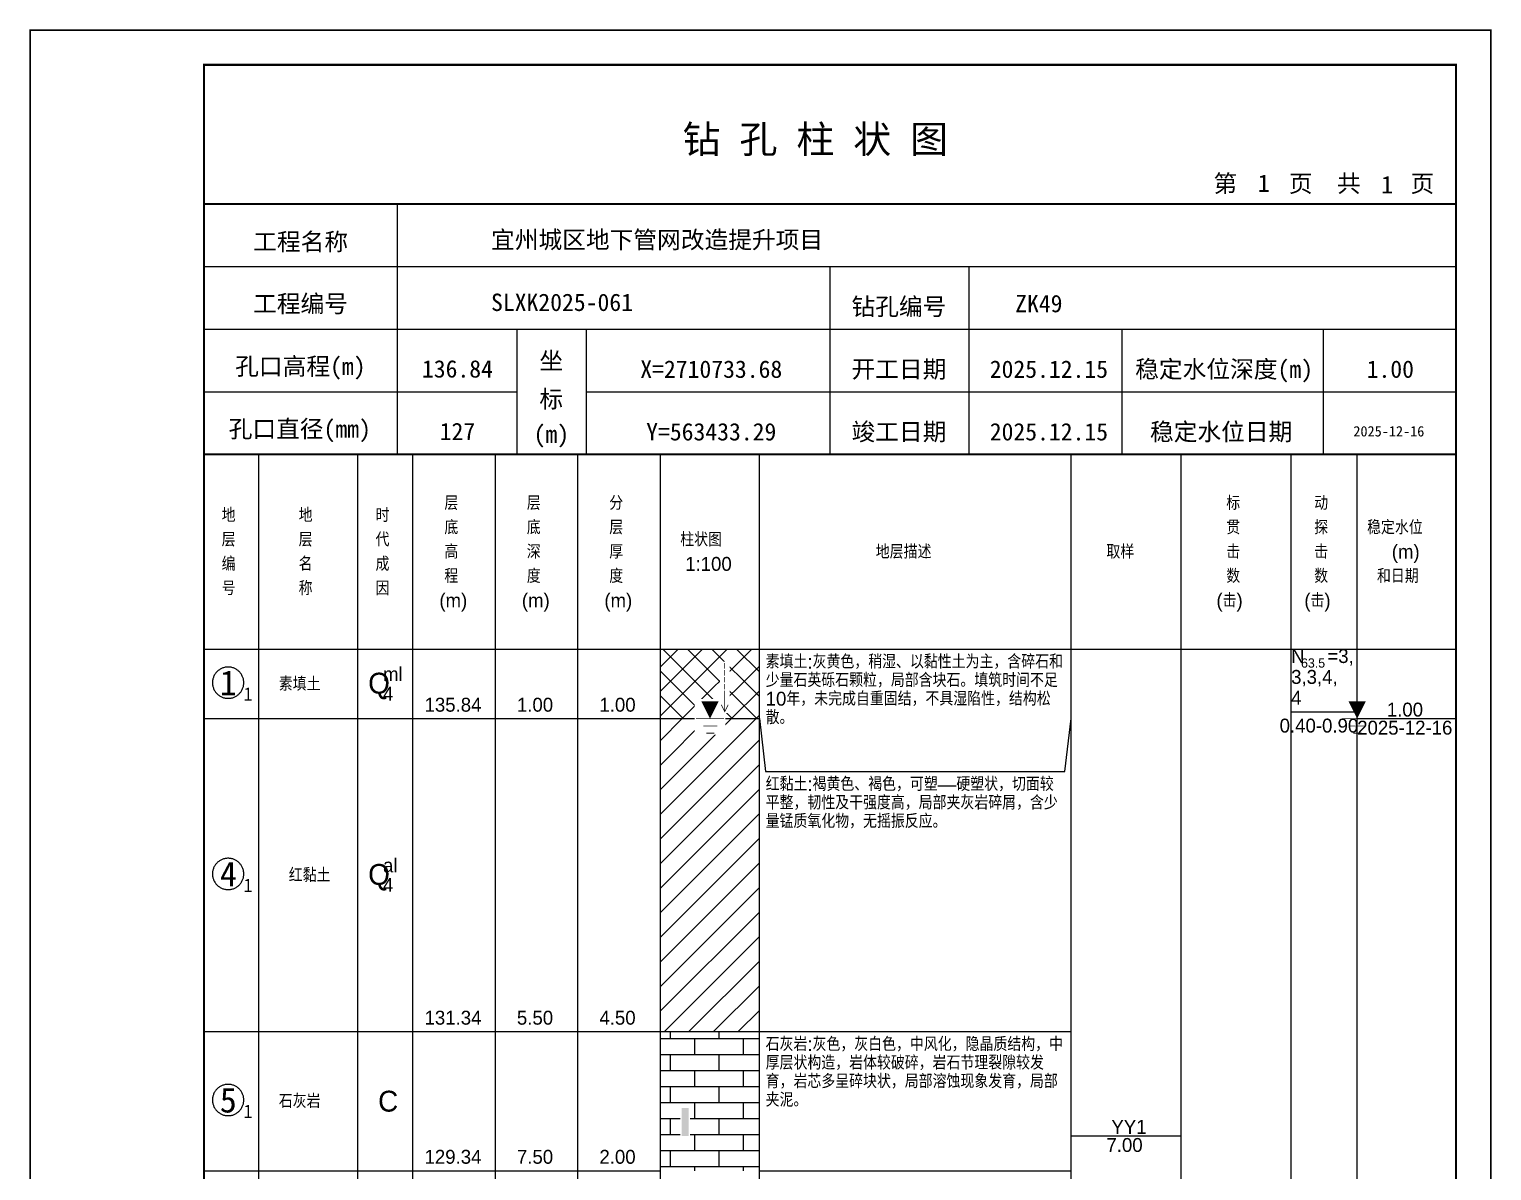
# Model space of a CAD drawing. Header units: millimetres. Extents: x 12489 to 89920, y 4630 to 4927.
# Drawn here: x 49009.3 to 49219.6, y 4762.7 to 4926.8 of the extents above; entities that cross this region are included whole.
import ezdxf
from ezdxf.enums import TextEntityAlignment as Align

# ---------------------------------------------------------------- set-up
doc = ezdxf.new("R2010")
doc.units = ezdxf.units.MM
doc.layers.add('ZZT_TC', color=7, linetype='Continuous')
doc.styles.add('成果图图块', font='', dxfattribs={"height": 2.5})
doc.styles.add('成果图模板', font='')
doc.styles.add('成果图模板标题', font='simhei.ttf')
doc.styles.add('成果图表体', font='Comfont.shx', dxfattribs={"height": 2, "bigfont": 'Hztxt12a.shx'})
doc.styles.get('成果图图块').set_extended_font_data('FangSong_GB2312')
doc.styles.get('成果图模板').set_extended_font_data('FangSong_GB2312')

# ---------------------------------------------------------------- blocks, each defined once
blk = doc.blocks.new('DCBH-1-1-1310', base_point=(0.3, -0.11))
at = {"layer": 'ZZT_TC', "color": 7}
blk.add_polyline3d([(-0.19, 2.31, 0), (-0.3, 2.31, 0), (-0.41, 2.3, 0), (-0.52, 2.29, 0), (-0.63, 2.27, 0), (-0.73, 2.24, 0), (-0.84, 2.21, 0), (-0.95, 2.18, 0), (-1.05, 2.14, 0), (-1.15, 2.09, 0), (-1.25, 2.04, 0), (-1.35, 1.99, 0), (-1.44, 1.93, 0), (-1.53, 1.87, 0), (-1.62, 1.8, 0), (-1.7, 1.73, 0), (-1.78, 1.65, 0), (-1.86, 1.57, 0), (-1.93, 1.49, 0), (-2, 1.4, 0), (-2.06, 1.31, 0), (-2.12, 1.22, 0), (-2.17, 1.12, 0), (-2.22, 1.02, 0), (-2.27, 0.92, 0), (-2.31, 0.82, 0), (-2.34, 0.71, 0), (-2.37, 0.61, 0), (-2.4, 0.5, 0), (-2.41, 0.39, 0), (-2.43, 0.28, 0), (-2.44, 0.17, 0), (-2.44, 0.06, 0), (-2.44, -0.05, 0), (-2.43, -0.16, 0), (-2.41, -0.27, 0), (-2.4, -0.38, 0), (-2.37, -0.49, 0), (-2.34, -0.6, 0), (-2.31, -0.7, 0), (-2.27, -0.8, 0), (-2.22, -0.9, 0), (-2.17, -1, 0), (-2.12, -1.1, 0), (-2.06, -1.19, 0), (-2, -1.28, 0), (-1.93, -1.37, 0), (-1.86, -1.45, 0), (-1.78, -1.53, 0), (-1.7, -1.61, 0), (-1.62, -1.68, 0), (-1.53, -1.75, 0), (-1.44, -1.81, 0), (-1.35, -1.87, 0), (-1.25, -1.93, 0), (-1.15, -1.98, 0), (-1.05, -2.02, 0), (-0.95, -2.06, 0), (-0.84, -2.1, 0), (-0.73, -2.13, 0), (-0.63, -2.15, 0), (-0.52, -2.17, 0), (-0.41, -2.18, 0), (-0.3, -2.19, 0), (-0.19, -2.19, 0), (-0.08, -2.19, 0), (0.03, -2.18, 0), (0.14, -2.17, 0), (0.25, -2.15, 0), (0.36, -2.13, 0), (0.47, -2.1, 0), (0.57, -2.06, 0), (0.67, -2.02, 0), (0.77, -1.98, 0), (0.87, -1.93, 0), (0.97, -1.87, 0), (1.06, -1.81, 0), (1.15, -1.75, 0), (1.24, -1.68, 0), (1.32, -1.61, 0), (1.4, -1.53, 0), (1.48, -1.45, 0), (1.55, -1.37, 0), (1.62, -1.28, 0), (1.68, -1.19, 0), (1.74, -1.1, 0), (1.8, -1, 0), (1.85, -0.9, 0), (1.89, -0.8, 0), (1.93, -0.7, 0), (1.97, -0.6, 0), (2, -0.49, 0), (2.02, -0.38, 0), (2.04, -0.27, 0), (2.05, -0.16, 0), (2.06, -0.05, 0), (2.06, 0.06, 0), (2.06, 0.17, 0), (2.05, 0.28, 0), (2.04, 0.39, 0), (2.02, 0.5, 0), (2, 0.61, 0), (1.97, 0.71, 0), (1.93, 0.82, 0), (1.89, 0.92, 0), (1.85, 1.02, 0), (1.8, 1.12, 0), (1.74, 1.22, 0), (1.68, 1.31, 0), (1.62, 1.4, 0), (1.55, 1.49, 0), (1.48, 1.57, 0), (1.4, 1.65, 0), (1.32, 1.73, 0), (1.24, 1.8, 0), (1.15, 1.87, 0), (1.06, 1.93, 0), (0.97, 1.99, 0), (0.87, 2.04, 0), (0.77, 2.09, 0), (0.67, 2.14, 0), (0.57, 2.18, 0), (0.47, 2.21, 0), (0.36, 2.24, 0), (0.25, 2.27, 0), (0.14, 2.29, 0), (0.03, 2.3, 0), (-0.08, 2.31, 0), (-0.19, 2.31, 0)], dxfattribs=at)
at = {"style": '成果图图块'}
blk.add_text('1', height=3.57, dxfattribs=at).set_placement((-0.16, -1.74), align=Align.CENTER)
blk.add_text('1', height=1.91, dxfattribs=at).set_placement((2.03, -2.53))
blk = doc.blocks.new('DCBH-1-1-1311', base_point=(0.3, -0.11))
at = {"layer": 'ZZT_TC', "color": 7}
blk.add_polyline3d([(-0.19, 2.31, 0), (-0.3, 2.31, 0), (-0.41, 2.3, 0), (-0.52, 2.29, 0), (-0.63, 2.27, 0), (-0.73, 2.24, 0), (-0.84, 2.21, 0), (-0.95, 2.18, 0), (-1.05, 2.14, 0), (-1.15, 2.09, 0), (-1.25, 2.04, 0), (-1.35, 1.99, 0), (-1.44, 1.93, 0), (-1.53, 1.87, 0), (-1.62, 1.8, 0), (-1.7, 1.73, 0), (-1.78, 1.65, 0), (-1.86, 1.57, 0), (-1.93, 1.49, 0), (-2, 1.4, 0), (-2.06, 1.31, 0), (-2.12, 1.22, 0), (-2.17, 1.12, 0), (-2.22, 1.02, 0), (-2.27, 0.92, 0), (-2.31, 0.82, 0), (-2.34, 0.71, 0), (-2.37, 0.61, 0), (-2.4, 0.5, 0), (-2.41, 0.39, 0), (-2.43, 0.28, 0), (-2.44, 0.17, 0), (-2.44, 0.06, 0), (-2.44, -0.05, 0), (-2.43, -0.16, 0), (-2.41, -0.27, 0), (-2.4, -0.38, 0), (-2.37, -0.49, 0), (-2.34, -0.6, 0), (-2.31, -0.7, 0), (-2.27, -0.8, 0), (-2.22, -0.9, 0), (-2.17, -1, 0), (-2.12, -1.1, 0), (-2.06, -1.19, 0), (-2, -1.28, 0), (-1.93, -1.37, 0), (-1.86, -1.45, 0), (-1.78, -1.53, 0), (-1.7, -1.61, 0), (-1.62, -1.68, 0), (-1.53, -1.75, 0), (-1.44, -1.81, 0), (-1.35, -1.87, 0), (-1.25, -1.93, 0), (-1.15, -1.98, 0), (-1.05, -2.02, 0), (-0.95, -2.06, 0), (-0.84, -2.1, 0), (-0.73, -2.13, 0), (-0.63, -2.15, 0), (-0.52, -2.17, 0), (-0.41, -2.18, 0), (-0.3, -2.19, 0), (-0.19, -2.19, 0), (-0.08, -2.19, 0), (0.03, -2.18, 0), (0.14, -2.17, 0), (0.25, -2.15, 0), (0.36, -2.13, 0), (0.47, -2.1, 0), (0.57, -2.06, 0), (0.67, -2.02, 0), (0.77, -1.98, 0), (0.87, -1.93, 0), (0.97, -1.87, 0), (1.06, -1.81, 0), (1.15, -1.75, 0), (1.24, -1.68, 0), (1.32, -1.61, 0), (1.4, -1.53, 0), (1.48, -1.45, 0), (1.55, -1.37, 0), (1.62, -1.28, 0), (1.68, -1.19, 0), (1.74, -1.1, 0), (1.8, -1, 0), (1.85, -0.9, 0), (1.89, -0.8, 0), (1.93, -0.7, 0), (1.97, -0.6, 0), (2, -0.49, 0), (2.02, -0.38, 0), (2.04, -0.27, 0), (2.05, -0.16, 0), (2.06, -0.05, 0), (2.06, 0.06, 0), (2.06, 0.17, 0), (2.05, 0.28, 0), (2.04, 0.39, 0), (2.02, 0.5, 0), (2, 0.61, 0), (1.97, 0.71, 0), (1.93, 0.82, 0), (1.89, 0.92, 0), (1.85, 1.02, 0), (1.8, 1.12, 0), (1.74, 1.22, 0), (1.68, 1.31, 0), (1.62, 1.4, 0), (1.55, 1.49, 0), (1.48, 1.57, 0), (1.4, 1.65, 0), (1.32, 1.73, 0), (1.24, 1.8, 0), (1.15, 1.87, 0), (1.06, 1.93, 0), (0.97, 1.99, 0), (0.87, 2.04, 0), (0.77, 2.09, 0), (0.67, 2.14, 0), (0.57, 2.18, 0), (0.47, 2.21, 0), (0.36, 2.24, 0), (0.25, 2.27, 0), (0.14, 2.29, 0), (0.03, 2.3, 0), (-0.08, 2.31, 0), (-0.19, 2.31, 0)], dxfattribs=at)
at = {"style": '成果图图块'}
blk.add_text('4', height=3.57, dxfattribs=at).set_placement((-0.16, -1.74), align=Align.CENTER)
blk.add_text('1', height=1.91, dxfattribs=at).set_placement((2.03, -2.53))
blk = doc.blocks.new('DCBH-1-1-1312', base_point=(0.3, -0.11))
at = {"layer": 'ZZT_TC', "color": 7}
blk.add_polyline3d([(-0.19, 2.31, 0), (-0.3, 2.31, 0), (-0.41, 2.3, 0), (-0.52, 2.29, 0), (-0.63, 2.27, 0), (-0.73, 2.24, 0), (-0.84, 2.21, 0), (-0.95, 2.18, 0), (-1.05, 2.14, 0), (-1.15, 2.09, 0), (-1.25, 2.04, 0), (-1.35, 1.99, 0), (-1.44, 1.93, 0), (-1.53, 1.87, 0), (-1.62, 1.8, 0), (-1.7, 1.73, 0), (-1.78, 1.65, 0), (-1.86, 1.57, 0), (-1.93, 1.49, 0), (-2, 1.4, 0), (-2.06, 1.31, 0), (-2.12, 1.22, 0), (-2.17, 1.12, 0), (-2.22, 1.02, 0), (-2.27, 0.92, 0), (-2.31, 0.82, 0), (-2.34, 0.71, 0), (-2.37, 0.61, 0), (-2.4, 0.5, 0), (-2.41, 0.39, 0), (-2.43, 0.28, 0), (-2.44, 0.17, 0), (-2.44, 0.06, 0), (-2.44, -0.05, 0), (-2.43, -0.16, 0), (-2.41, -0.27, 0), (-2.4, -0.38, 0), (-2.37, -0.49, 0), (-2.34, -0.6, 0), (-2.31, -0.7, 0), (-2.27, -0.8, 0), (-2.22, -0.9, 0), (-2.17, -1, 0), (-2.12, -1.1, 0), (-2.06, -1.19, 0), (-2, -1.28, 0), (-1.93, -1.37, 0), (-1.86, -1.45, 0), (-1.78, -1.53, 0), (-1.7, -1.61, 0), (-1.62, -1.68, 0), (-1.53, -1.75, 0), (-1.44, -1.81, 0), (-1.35, -1.87, 0), (-1.25, -1.93, 0), (-1.15, -1.98, 0), (-1.05, -2.02, 0), (-0.95, -2.06, 0), (-0.84, -2.1, 0), (-0.73, -2.13, 0), (-0.63, -2.15, 0), (-0.52, -2.17, 0), (-0.41, -2.18, 0), (-0.3, -2.19, 0), (-0.19, -2.19, 0), (-0.08, -2.19, 0), (0.03, -2.18, 0), (0.14, -2.17, 0), (0.25, -2.15, 0), (0.36, -2.13, 0), (0.47, -2.1, 0), (0.57, -2.06, 0), (0.67, -2.02, 0), (0.77, -1.98, 0), (0.87, -1.93, 0), (0.97, -1.87, 0), (1.06, -1.81, 0), (1.15, -1.75, 0), (1.24, -1.68, 0), (1.32, -1.61, 0), (1.4, -1.53, 0), (1.48, -1.45, 0), (1.55, -1.37, 0), (1.62, -1.28, 0), (1.68, -1.19, 0), (1.74, -1.1, 0), (1.8, -1, 0), (1.85, -0.9, 0), (1.89, -0.8, 0), (1.93, -0.7, 0), (1.97, -0.6, 0), (2, -0.49, 0), (2.02, -0.38, 0), (2.04, -0.27, 0), (2.05, -0.16, 0), (2.06, -0.05, 0), (2.06, 0.06, 0), (2.06, 0.17, 0), (2.05, 0.28, 0), (2.04, 0.39, 0), (2.02, 0.5, 0), (2, 0.61, 0), (1.97, 0.71, 0), (1.93, 0.82, 0), (1.89, 0.92, 0), (1.85, 1.02, 0), (1.8, 1.12, 0), (1.74, 1.22, 0), (1.68, 1.31, 0), (1.62, 1.4, 0), (1.55, 1.49, 0), (1.48, 1.57, 0), (1.4, 1.65, 0), (1.32, 1.73, 0), (1.24, 1.8, 0), (1.15, 1.87, 0), (1.06, 1.93, 0), (0.97, 1.99, 0), (0.87, 2.04, 0), (0.77, 2.09, 0), (0.67, 2.14, 0), (0.57, 2.18, 0), (0.47, 2.21, 0), (0.36, 2.24, 0), (0.25, 2.27, 0), (0.14, 2.29, 0), (0.03, 2.3, 0), (-0.08, 2.31, 0), (-0.19, 2.31, 0)], dxfattribs=at)
at = {"style": '成果图图块'}
blk.add_text('5', height=3.57, dxfattribs=at).set_placement((-0.16, -1.74), align=Align.CENTER)
blk.add_text('1', height=1.91, dxfattribs=at).set_placement((2.03, -2.53))
blk = doc.blocks.new('gkqy3.dwg', base_point=(0, -2))
blk.add_wipeout([(-0.7, -2.2), (0.7, -2.2), (0.7, 2.2), (-0.7, 2.2)])
at = {"color": 7}
blk.add_solid([(-0.5, -2), (0.5, -2), (-0.5, 2), (0.5, 2)], dxfattribs=at)
blk = doc.blocks.new('gkcjsw.dwg')
blk.add_wipeout([(-2.2, -2.29), (2.2, -2.29), (2.2, 2.83), (-2.2, 2.83)])
at = {"color": 7, "const_width": 0.1}
blk.add_lwpolyline([(-1.02, 2.63), (0.98, 2.63), (-0.02, 0.13)], close=True, dxfattribs=at)
for points in [[(-2, 0), (2, 0)], [(-0.96, -1.04), (1.04, -1.04)], [(-0.53, -2.09), (0.63, -2.09)]]:
    blk.add_lwpolyline(points, dxfattribs=at)
blk = doc.blocks.new('gkwdsw.dwg')
blk.add_wipeout([(-2.2, -2.29), (2.2, -2.29), (2.2, 2.7), (-2.2, 2.7)])
at = {"color": 7}
blk.add_lwpolyline([(0, 0, 0, 2.5, 0), (0, 2.5, 0, 0, 0)], format="xyseb", dxfattribs=at)
at = {"color": 7, "const_width": 0.1}
for points in [[(-2, 0), (2, 0)], [(-0.96, -1.04), (1.04, -1.04)], [(-0.53, -2.09), (0.63, -2.09)]]:
    blk.add_lwpolyline(points, dxfattribs=at)
blk = doc.blocks.new('zztGLdt.dwg', base_point=(0.5, 0))
blk.add_wipeout([(-0.2, -0.2), (1.2, -0.2), (1.2, 3.2), (-0.2, 3.2)])
at = {"color": 7, "const_width": 0.1}
for points in [[(0.5, 3), (0.5, 0)], [(0, 1), (0.5, 0), (1, 1)]]:
    blk.add_lwpolyline(points, dxfattribs=at)
blk = doc.blocks.new('钻孔柱状图路桥昇龙制图梁世成校核莫家里.dwg167', base_point=(25, 236))
for p, q in [((52.82, 236), (52.82, 272)), ((25, 263), (205, 263)), ((115, 236), (115, 263)), ((135, 236), (135, 263)), ((25, 254), (205, 254)), ((70, 236), (70, 254)), ((80, 236), (80, 254)), ((157, 236), (157, 254)), ((185.95, 236), (185.95, 254)), ((25, 245), (70, 245)), ((80, 245), (205, 245))]:
    blk.add_line(p, q)
for points, const_width in [([(0, 0), (210, 0), (210, 297), (0, 297)], 0.25), ([(25, 5), (205, 5), (205, 292), (25, 292)], 0.3)]:
    blk.add_lwpolyline(points, close=True, dxfattribs=dict(const_width=const_width))
at = {"const_width": 0.3}
for points in [[(25, 272), (205, 272)], [(25, 236), (205, 236)]]:
    blk.add_lwpolyline(points, dxfattribs=at)
for s, height, style, p in [('钻 孔 柱 状 图', 4, '成果图模板标题', (93.8, 279.31)), ('第', 2.5, '成果图模板', (170.12, 273.7)), ('页', 2.5, '成果图模板', (180.96, 273.7)), ('共', 2.5, '成果图模板', (187.88, 273.7)), ('页', 2.5, '成果图模板', (198.44, 273.7)), ('工程名称', 2.5, '成果图模板', (32.07, 265.32)), ('宜州城区地下管网改造提升项目', 2.5, '成果图模板', (66.26, 265.61)), ('工程编号', 2.5, '成果图模板', (32.05, 256.41)), ('SLXK2025-061', 2.5, '成果图模板', (66.26, 256.61)), ('钻孔编号', 2.5, '成果图模板', (118.08, 256)), ('ZK49', 2.5, '成果图模板', (141.61, 256.43)), ('孔口高程(m)', 2.5, '成果图模板', (29.48, 247.41)), ('坐', 2.5, '成果图模板', (73.21, 248.24)), ('开工日期', 2.5, '成果图模板', (118.08, 247)), ('稳定水位深度(m)', 2.5, '成果图模板', (158.86, 247)), ('标', 2.5, '成果图模板', (73.21, 242.7)), ('孔口直径(mm)', 2.5, '成果图模板', (28.54, 238.41)), ('(m) ', 2.5, '成果图模板', (72.38, 237.65)), ('竣工日期', 2.5, '成果图模板', (118.08, 238)), ('稳定水位日期', 2.5, '成果图模板', (160.99, 238))]:
    blk.add_text(s, height=height, dxfattribs=dict(style=style)).set_placement(p)
at = {"style": '成果图模板'}
for s, height, p in [('1', 2.5, (177.35, 273.74)), ('1', 2.5, (195.08, 273.53)), ('136.84', 2.5, (61.43, 247.04)), ('X=2710733.68', 2.5, (97.92, 247)), ('2025.12.15', 2.5, (146.46, 247)), ('1.00', 2.5, (195.54, 247)), ('127', 2.5, (61.43, 238.04)), ('Y=563433.29', 2.5, (97.92, 238)), ('2025.12.15', 2.5, (146.46, 238)), ('2025-12-16', 1.5, (195.33, 238.57))]:
    blk.add_text(s, height=height, dxfattribs=at).set_placement(p, align=Align.CENTER)

msp = doc.modelspace()

# ---------------------------------------------------------------- hatches: boundary and pattern name
at = {"linetype": 'Continuous'}
h = msp.add_hatch(dxfattribs=at)
h.set_pattern_fill('GKSTT', scale=0.5, style=0, pattern_type=2)
h.set_pattern_definition([(45, (0, 0), (-1.76776695, 1.76776695), []), (135, (0, 0), (-1.76776695, -1.76776695), [])])
h.paths.add_polyline_path([(49100.06, 4827.71), (49114.29, 4827.71), (49114.29, 4837.71), (49100.06, 4837.71)])
h = msp.add_hatch(dxfattribs=at)
h.set_pattern_fill('GKNXT', scale=0.5, style=0, pattern_type=2)
h.set_pattern_definition([(45, (0, 0), (-1.76776695, 1.76776695), [])])
h.paths.add_polyline_path([(49100.06, 4782.71), (49114.29, 4782.71), (49114.29, 4827.71), (49100.06, 4827.71)])
h = msp.add_hatch(dxfattribs=at)
h.set_pattern_fill('GKSHY', scale=0.5, style=0, pattern_type=2)
h.set_pattern_definition([(0, (0, 0), (0, 2.3), []), (90, (0, 0), (-3.5, 2.3), [2.3, -2.3])])
h.paths.add_polyline_path([(49100.06, 4762.71), (49114.29, 4762.71), (49114.29, 4782.71), (49100.06, 4782.71)])

# ---------------------------------------------------------------- linework, layer by layer
at = {"color": 0}
for p, q in [((49034.45, 4837.71), (49042.35, 4837.71)), ((49034.45, 4827.71), (49034.45, 4837.71)), ((49042.35, 4827.71), (49042.35, 4837.71)), ((49034.45, 4827.71), (49042.35, 4827.71)), ((49034.45, 4827.71), (49042.35, 4827.71)), ((49034.45, 4782.71), (49034.45, 4827.71)), ((49042.35, 4782.71), (49042.35, 4827.71)), ((49034.45, 4782.71), (49042.35, 4782.71)), ((49034.45, 4782.71), (49042.35, 4782.71)), ((49034.45, 4762.71), (49034.45, 4782.71)), ((49042.35, 4762.71), (49042.35, 4782.71)), ((49034.45, 4762.71), (49042.35, 4762.71))]:
    msp.add_line(p, q, dxfattribs=at)
for points in [[(49034.45, 4865.71), (49042.35, 4865.71)], [(49034.45, 4837.71), (49034.45, 4865.71)], [(49042.35, 4837.71), (49042.35, 4865.71)], [(49042.35, 4865.71), (49056.58, 4865.71)], [(49042.35, 4837.71), (49042.35, 4865.71)], [(49056.58, 4837.71), (49056.58, 4865.71)], [(49056.58, 4865.71), (49064.49, 4865.71)], [(49056.58, 4837.71), (49056.58, 4865.71)], [(49064.49, 4837.71), (49064.49, 4865.71)], [(49064.49, 4865.71), (49076.35, 4865.71)], [(49064.49, 4837.71), (49064.49, 4865.71)], [(49076.35, 4837.71), (49076.35, 4865.71)], [(49076.35, 4865.71), (49088.2, 4865.71)], [(49076.35, 4837.71), (49076.35, 4865.71)], [(49088.2, 4837.71), (49088.2, 4865.71)], [(49088.2, 4865.71), (49100.06, 4865.71)], [(49088.2, 4837.71), (49088.2, 4865.71)], [(49100.06, 4837.71), (49100.06, 4865.71)], [(49100.06, 4865.71), (49114.29, 4865.71)], [(49100.06, 4837.71), (49100.06, 4865.71)], [(49114.29, 4837.71), (49114.29, 4865.71)], [(49114.29, 4865.71), (49159.11, 4865.71)], [(49114.29, 4837.71), (49114.29, 4865.71)], [(49159.11, 4837.71), (49159.11, 4865.71)], [(49159.11, 4865.71), (49174.92, 4865.71)], [(49159.11, 4837.71), (49159.11, 4865.71)], [(49174.92, 4837.71), (49174.92, 4865.71)], [(49174.92, 4865.71), (49190.73, 4865.71)], [(49174.92, 4837.71), (49174.92, 4865.71)], [(49190.73, 4837.71), (49190.73, 4865.71)], [(49190.73, 4865.71), (49200.22, 4865.71)], [(49190.73, 4837.71), (49190.73, 4865.71)], [(49200.22, 4837.71), (49200.22, 4865.71)], [(49200.22, 4865.71), (49214.45, 4865.71)], [(49200.22, 4837.71), (49200.22, 4865.71)], [(49214.45, 4837.71), (49214.45, 4865.71)], [(49034.45, 4837.71), (49042.35, 4837.71)], [(49034.45, 4643.71), (49034.45, 4837.71)], [(49034.45, 4837.71), (49042.35, 4837.71)], [(49042.35, 4643.71), (49042.35, 4837.71)], [(49042.35, 4837.71), (49056.58, 4837.71)], [(49042.35, 4643.71), (49042.35, 4837.71)], [(49042.35, 4837.71), (49056.58, 4837.71)], [(49042.35, 4837.71), (49056.58, 4837.71)], [(49042.35, 4827.71), (49042.35, 4837.71)], [(49056.58, 4643.71), (49056.58, 4837.71)], [(49056.58, 4827.71), (49056.58, 4837.71)], [(49056.58, 4837.71), (49064.49, 4837.71)], [(49056.58, 4643.71), (49056.58, 4837.71)], [(49056.58, 4837.71), (49064.49, 4837.71)], [(49056.58, 4837.71), (49064.49, 4837.71)], [(49056.58, 4827.71), (49056.58, 4837.71)], [(49064.49, 4643.71), (49064.49, 4837.71)], [(49064.49, 4827.71), (49064.49, 4837.71)], [(49064.49, 4837.71), (49076.35, 4837.71)], [(49064.49, 4643.71), (49064.49, 4837.71)], [(49064.49, 4837.71), (49076.35, 4837.71)], [(49064.49, 4837.71), (49076.35, 4837.71)], [(49064.49, 4827.71), (49064.49, 4837.71)], [(49076.35, 4643.71), (49076.35, 4837.71)], [(49076.35, 4827.71), (49076.35, 4837.71)], [(49076.35, 4837.71), (49088.2, 4837.71)], [(49076.35, 4643.71), (49076.35, 4837.71)], [(49076.35, 4837.71), (49088.2, 4837.71)], [(49076.35, 4837.71), (49088.2, 4837.71)], [(49076.35, 4827.71), (49076.35, 4837.71)], [(49088.2, 4643.71), (49088.2, 4837.71)], [(49088.2, 4827.71), (49088.2, 4837.71)], [(49088.2, 4837.71), (49100.06, 4837.71)], [(49088.2, 4643.71), (49088.2, 4837.71)], [(49088.2, 4837.71), (49100.06, 4837.71)], [(49088.2, 4837.71), (49100.06, 4837.71)], [(49088.2, 4827.71), (49088.2, 4837.71)], [(49100.06, 4643.71), (49100.06, 4837.71)], [(49100.06, 4827.71), (49100.06, 4837.71)], [(49100.06, 4837.71), (49114.29, 4837.71)], [(49100.06, 4643.71), (49100.06, 4837.71)], [(49100.06, 4837.71), (49114.29, 4837.71)], [(49114.29, 4643.71), (49114.29, 4837.71)], [(49114.29, 4837.71), (49159.11, 4837.71)], [(49114.29, 4643.71), (49114.29, 4837.71)], [(49114.29, 4837.71), (49159.11, 4837.71)], [(49114.29, 4827.71), (49114.29, 4837.71)], [(49159.11, 4643.71), (49159.11, 4837.71)], [(49159.11, 4827.71), (49159.11, 4837.71)], [(49159.11, 4837.71), (49174.92, 4837.71)], [(49159.11, 4643.71), (49159.11, 4837.71)], [(49159.11, 4837.71), (49174.92, 4837.71)], [(49174.92, 4643.71), (49174.92, 4837.71)], [(49174.92, 4837.71), (49190.73, 4837.71)], [(49174.92, 4643.71), (49174.92, 4837.71)], [(49174.92, 4837.71), (49190.73, 4837.71)], [(49190.73, 4643.71), (49190.73, 4837.71)], [(49190.73, 4837.71), (49200.22, 4837.71)], [(49190.73, 4643.71), (49190.73, 4837.71)], [(49190.73, 4837.71), (49200.22, 4837.71)], [(49190.73, 4837.71), (49200.22, 4837.71)], [(49190.73, 4828.71), (49190.73, 4837.71)], [(49200.22, 4837.71), (49214.45, 4837.71)], [(49200.22, 4837.71), (49214.45, 4837.71)], [(49214.45, 4643.71), (49214.45, 4837.71)], [(49042.35, 4827.71), (49056.58, 4827.71)], [(49042.35, 4827.71), (49056.58, 4827.71)], [(49042.35, 4782.71), (49042.35, 4827.71)], [(49056.58, 4782.71), (49056.58, 4827.71)], [(49056.58, 4827.71), (49064.49, 4827.71)], [(49056.58, 4827.71), (49064.49, 4827.71)], [(49056.58, 4782.71), (49056.58, 4827.71)], [(49064.49, 4782.71), (49064.49, 4827.71)], [(49064.49, 4827.71), (49076.35, 4827.71)], [(49064.49, 4827.71), (49076.35, 4827.71)], [(49064.49, 4782.71), (49064.49, 4827.71)], [(49076.35, 4782.71), (49076.35, 4827.71)], [(49076.35, 4827.71), (49088.2, 4827.71)], [(49076.35, 4827.71), (49088.2, 4827.71)], [(49076.35, 4782.71), (49076.35, 4827.71)], [(49088.2, 4782.71), (49088.2, 4827.71)], [(49088.2, 4827.71), (49100.06, 4827.71)], [(49088.2, 4827.71), (49100.06, 4827.71)], [(49088.2, 4782.71), (49088.2, 4827.71)], [(49100.06, 4782.71), (49100.06, 4827.71)], [(49114.29, 4827.71), (49115.19, 4820.11)], [(49114.29, 4782.71), (49114.29, 4827.71)], [(49158.22, 4820.11), (49159.11, 4827.71)], [(49159.11, 4782.71), (49159.11, 4827.71)], [(49115.19, 4820.11), (49158.22, 4820.11)], [(49042.35, 4782.71), (49056.58, 4782.71)], [(49042.35, 4782.71), (49056.58, 4782.71)], [(49042.35, 4762.71), (49042.35, 4782.71)], [(49056.58, 4762.71), (49056.58, 4782.71)], [(49056.58, 4782.71), (49064.49, 4782.71)], [(49056.58, 4782.71), (49064.49, 4782.71)], [(49056.58, 4762.71), (49056.58, 4782.71)], [(49064.49, 4762.71), (49064.49, 4782.71)], [(49064.49, 4782.71), (49076.35, 4782.71)], [(49064.49, 4782.71), (49076.35, 4782.71)], [(49064.49, 4762.71), (49064.49, 4782.71)], [(49076.35, 4762.71), (49076.35, 4782.71)], [(49076.35, 4782.71), (49088.2, 4782.71)], [(49076.35, 4782.71), (49088.2, 4782.71)], [(49076.35, 4762.71), (49076.35, 4782.71)], [(49088.2, 4762.71), (49088.2, 4782.71)], [(49088.2, 4782.71), (49100.06, 4782.71)], [(49088.2, 4782.71), (49100.06, 4782.71)], [(49088.2, 4762.71), (49088.2, 4782.71)], [(49100.06, 4762.71), (49100.06, 4782.71)], [(49114.29, 4782.71), (49159.11, 4782.71)], [(49114.29, 4782.71), (49159.11, 4782.71)], [(49114.29, 4762.71), (49114.29, 4782.71)], [(49159.11, 4762.71), (49159.11, 4782.71)], [(49159.11, 4767.71), (49174.92, 4767.71)], [(49042.35, 4762.71), (49056.58, 4762.71)], [(49056.58, 4762.71), (49064.49, 4762.71)], [(49064.49, 4762.71), (49076.35, 4762.71)], [(49076.35, 4762.71), (49088.2, 4762.71)], [(49088.2, 4762.71), (49100.06, 4762.71)], [(49114.29, 4762.71), (49159.11, 4762.71)]]:
    msp.add_lwpolyline(points, dxfattribs=at)
at = {"color": 7, "flags": 128}
for points in [[(49100.06, 4827.71), (49114.29, 4827.71)], [(49100.06, 4782.71), (49114.29, 4782.71)]]:
    msp.add_lwpolyline(points, dxfattribs=at)

# ---------------------------------------------------------------- block references
for name, p in [('DCBH-1-1-1310', (49038.4, 4832.71)), ('gkwdsw.dwg', (49200.22, 4827.71)), ('DCBH-1-1-1311', (49038.4, 4805.21)), ('DCBH-1-1-1312', (49038.4, 4772.71))]:
    msp.add_blockref(name, p)

# ---------------------------------------------------------------- texts
at = {"color": 0, "style": '成果图表体'}
for s, height, p in [('层', 2, (49069, 4857.71)), ('层', 2, (49080.85, 4857.71)), ('分', 2, (49092.71, 4857.71)), ('标', 2, (49181.41, 4857.71)), ('动', 2, (49194.05, 4857.71)), ('地', 2, (49036.98, 4855.96)), ('地', 2, (49048.05, 4855.96)), ('时', 2, (49059.11, 4855.96)), ('底', 2, (49069, 4854.21)), ('底', 2, (49080.85, 4854.21)), ('层', 2, (49092.71, 4854.21)), ('贯', 2, (49181.41, 4854.21)), ('探', 2, (49194.05, 4854.21)), ('稳定水位', 2, (49201.65, 4854.21)), ('层', 2, (49036.98, 4852.46)), ('层', 2, (49048.05, 4852.46)), ('代', 2, (49059.11, 4852.46)), ('高', 2, (49069, 4850.71)), ('深', 2, (49080.85, 4850.71)), ('厚', 2, (49092.71, 4850.71)), ('柱状图', 2, (49102.91, 4852.46)), ('地层描述', 2, (49131.02, 4850.71)), ('取样', 2, (49164.18, 4850.71)), ('击', 2, (49181.41, 4850.71)), ('击', 2, (49194.05, 4850.71)), ('(m)', 2, (49205.2, 4850.71)), ('编', 2, (49036.98, 4848.96)), ('名', 2, (49048.05, 4848.96)), ('成', 2, (49059.11, 4848.96)), ('1:100', 2, (49103.62, 4848.96)), ('程', 2, (49069, 4847.21)), ('度', 2, (49080.85, 4847.21)), ('度', 2, (49092.71, 4847.21)), ('数', 2, (49181.41, 4847.21)), ('数', 2, (49194.05, 4847.21)), ('和日期', 2, (49203.07, 4847.21)), ('号', 2, (49036.98, 4845.46)), ('称', 2, (49048.05, 4845.46)), ('因', 2, (49059.11, 4845.46)), ('(m)', 2, (49068.28, 4843.71)), ('(m)', 2, (49080.14, 4843.71)), ('(m)', 2, (49092, 4843.71)), ('(击)', 2, (49179.99, 4843.71)), ('(击)', 2, (49192.63, 4843.71)), ('N', 2, (49190.73, 4835.71)), ('63.5', 1.333, (49192.15, 4835.04)), ('=3,', 2, (49195.94, 4835.71)), ('素填土', 2, (49045.2, 4831.71)), ('Q', 3, (49058.05, 4831.31)), ('ml', 2, (49060.18, 4833.11)), ('4', 2, (49060.18, 4830.31)), ('4', 2, (49190.73, 4829.71)), ('135.84', 2, (49066.15, 4828.71)), ('1.00', 2, (49079.43, 4828.71)), ('1.00', 2, (49091.29, 4828.71)), ('1.00', 2, (49204.49, 4828.01)), ('红黏土', 2, (49046.63, 4804.21)), ('Q', 3, (49058.05, 4803.81)), ('al', 2, (49060.18, 4805.61)), ('4', 2, (49060.18, 4802.81)), ('131.34', 2, (49066.15, 4783.71)), ('5.50', 2, (49079.43, 4783.71)), ('4.50', 2, (49091.29, 4783.71)), ('石灰岩', 2, (49045.2, 4771.71)), ('C', 3, (49059.47, 4771.21)), ('YY1', 2, (49164.89, 4768.01)), ('7.00', 2, (49164.18, 4765.41)), ('129.34', 2, (49066.15, 4763.71)), ('7.50', 2, (49079.43, 4763.71)), ('2.00', 2, (49091.29, 4763.71))]:
    msp.add_text(s, height=height, dxfattribs=at).set_placement(p)
at = {"color": 0, "char_height": 2, "width": 43.0292, "attachment_point": 1, "line_spacing_factor": 0.8, "style": '成果图表体'}
for s, insert in [('素填土:灰黄色，稍湿、以黏性土为主，含碎石和少量石英砾石颗粒，局部含块石。填筑时间不足10年，未完成自重固结，不具湿陷性，结构松散。', (49115.19, 4836.91)), ('红黏土:褐黄色、褐色，可塑—硬塑状，切面较平整，韧性及干强度高，局部夹灰岩碎屑，含少量锰质氧化物，无摇振反应。', (49115.19, 4819.31)), ('石灰岩:灰色，灰白色，中风化，隐晶质结构，中厚层状构造，岩体较破碎，岩石节理裂隙较发育，岩芯多呈碎块状，局部溶蚀现象发育，局部夹泥。', (49115.19, 4781.91))]:
    msp.add_mtext(s, dxfattribs=dict(at, insert=insert))

# ---------------------------------------------------------------- next in the draw order: linework, layer by layer
at = {"color": 0}
for points in [[(49200.22, 4643.71), (49200.22, 4837.71)], [(49200.22, 4828.71), (49200.22, 4837.71)], [(49200.22, 4643.71), (49200.22, 4837.71)], [(49190.73, 4828.71), (49200.22, 4828.71)], [(49200.22, 4827.71), (49214.45, 4827.71)]]:
    msp.add_lwpolyline(points, dxfattribs=at)

# ---------------------------------------------------------------- next in the draw order: block references
for name, p in [('gkcjsw.dwg', (49107.18, 4827.71)), ('gkqy3.dwg', (49103.62, 4767.71))]:
    msp.add_blockref(name, p)

# ---------------------------------------------------------------- next in the draw order: texts
at = {"color": 0, "style": '成果图表体'}
for s, p in [('3,3,4,', (49190.73, 4832.71)), ('0.40-0.90', (49189.08, 4825.71)), ('2025-12-16', (49200.23, 4825.41))]:
    msp.add_text(s, height=2, dxfattribs=at).set_placement(p)

# ---------------------------------------------------------------- next in the draw order: block references
msp.add_blockref('gkwdsw.dwg', (49107.18, 4827.71))

# ---------------------------------------------------------------- next in the draw order: block references
msp.add_blockref('zztGLdt.dwg', (49109.31, 4832.71))

# ---------------------------------------------------------------- next in the draw order: block references
msp.add_blockref('zztGLdt.dwg', (49109.31, 4831.71))

# ---------------------------------------------------------------- next in the draw order: block references
msp.add_blockref('zztGLdt.dwg', (49109.31, 4830.71))

# ---------------------------------------------------------------- next in the draw order: block references
msp.add_blockref('zztGLdt.dwg', (49109.31, 4829.71))

# ---------------------------------------------------------------- next in the draw order: block references
msp.add_blockref('zztGLdt.dwg', (49109.31, 4828.71))

# ---------------------------------------------------------------- next in the draw order: block references
msp.add_blockref('钻孔柱状图路桥昇龙制图梁世成校核莫家里.dwg167', (49034.45, 4865.71))

doc.saveas('drawing.dxf')
